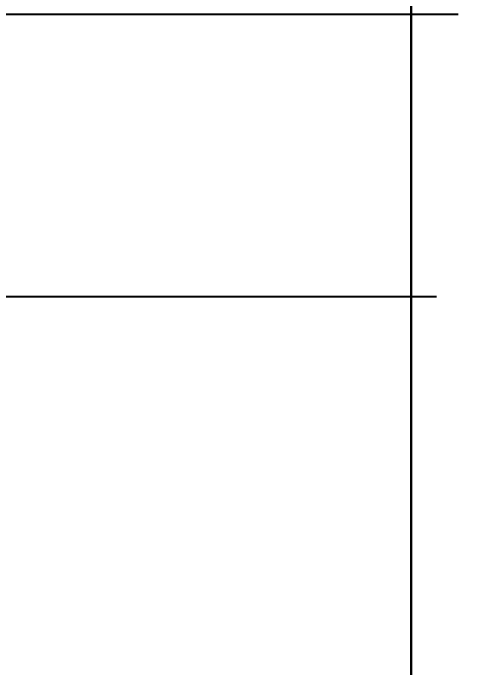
# Model space of a CAD drawing. Extents: x 15525 to 50715, y -3252 to 56414.
# Drawn here: x 32534.3 to 32582.5, y 9355.8 to 9425.4 of the extents above; entities that cross this region are included whole.
import ezdxf

# ---------------------------------------------------------------- set-up
doc = ezdxf.new("R2010")
doc.units = 0
doc.header["$MEASUREMENT"] = 0
for name, color, linetype in [('A-Wall__Brick', 7, 'CONTINUOUS'), ('H-Fixtures__Sanitary', 252, 'CONTINUOUS'), ('RM$', 7, 'CONTINUOUS'), ('RM$TXT', 4, 'CONTINUOUS')]:
    doc.layers.add(name, color=color, linetype=linetype)
doc.styles.add('Arial', font='arial.ttf')

msp = doc.modelspace()

# ---------------------------------------------------------------- linework, layer by layer
at = {"layer": 'A-Wall__Brick'}
msp.add_line((32576.618, 7715.121), (32576.618, 10447.121), dxfattribs=at)
at = {"layer": 'H-Fixtures__Sanitary'}
for p, q in [((32581.618, 9425.294), (32521.618, 9425.294)), ((32576.618, 9425.294), (32546.618, 9425.294)), ((32521.618, 9395.294), (32579.312, 9395.294)), ((32546.618, 9395.294), (32576.618, 9395.294))]:
    msp.add_line(p, q, dxfattribs=at)
at = {"layer": 'H-Fixtures__Sanitary', "flags": 128}
for points in [[(32546.618, 9425.294), (32545.618, 9425.294), (32544.62, 9425.294), (32543.625, 9425.294), (32542.635, 9425.294), (32541.651, 9425.294), (32540.675, 9425.294), (32539.709, 9425.294), (32538.754, 9425.294), (32537.811, 9425.294), (32536.883, 9425.294), (32535.97, 9425.294), (32535.074, 9425.294), (32534.196, 9425.294)], [(32533.963, 9395.294), (32534.835, 9395.294), (32535.726, 9395.294), (32536.635, 9395.294), (32537.559, 9395.294), (32538.498, 9395.294), (32539.45, 9395.294), (32540.414, 9395.294), (32541.387, 9395.294), (32542.369, 9395.294), (32543.357, 9395.294), (32544.351, 9395.294), (32545.349, 9395.294), (32546.348, 9395.294), (32546.618, 9395.294)]]:
    msp.add_lwpolyline(points, dxfattribs=at)
at = {"layer": 'RM$'}
msp.add_lwpolyline([(30369.618, 10447.121), (32576.618, 10447.121), (32576.618, 7715.121), (30369.618, 7715.121)], close=True, dxfattribs=at)

# ---------------------------------------------------------------- texts
at = {"layer": 'RM$TXT', "char_height": 304.8, "attachment_point": 8, "style": 'Arial'}
for s, insert in [('315A^M^JSERV/BUILD^M^JSERVBUI/RI^M^J.67^M^J-^M^J-^M^J', (31478.118, 9303.474)), ('316^M^JUTIL/BUILD^M^JUT/CLEANER^M^J4.17^M^J-^M^J-^M^J', (33375.618, 7868.474)), ('315^M^JUTIL/BUILD^M^JT-USL-GNT^M^J6.03^M^J-^M^J-^M^J', (31473.118, 7657.474))]:
    msp.add_mtext(s, dxfattribs=dict(at, insert=insert))

doc.saveas('drawing.dxf')
